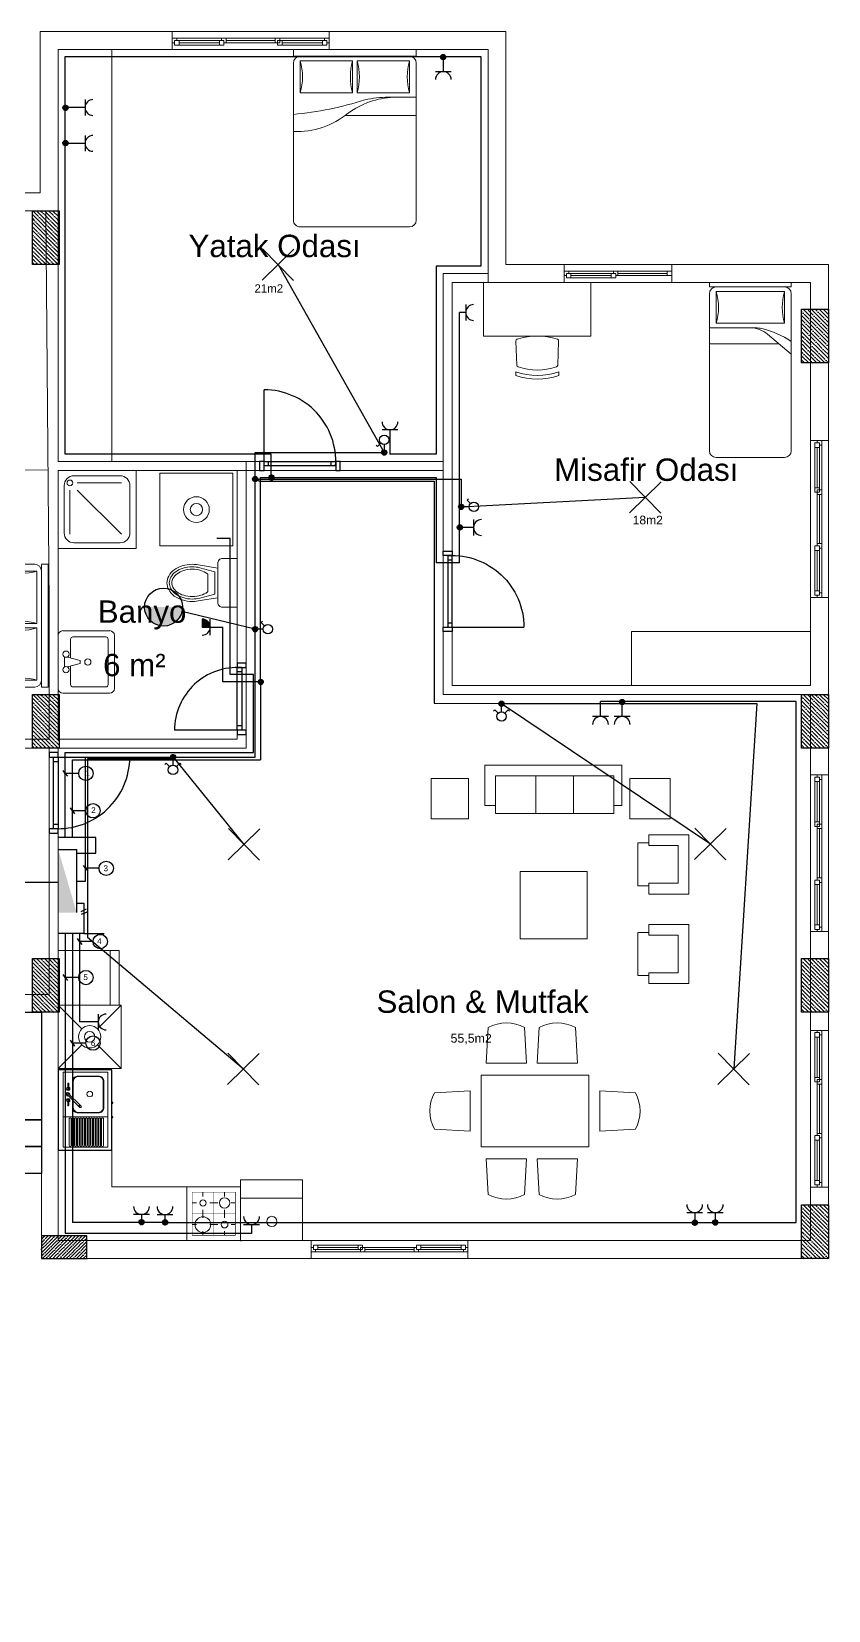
# Model space of a CAD drawing. Header units: millimetres. Extents: x 4244 to 11072, y 2695 to 6443.
# Drawn here: x 5403 to 5848, y 2695 to 3577 of the extents above; entities that cross this region are included whole.
import ezdxf
from ezdxf.enums import TextEntityAlignment as Align

# ---------------------------------------------------------------- set-up
doc = ezdxf.new("R2010")
doc.units = ezdxf.units.MM
doc.linetypes.add('ACAD_ISO03W100', pattern=[30, 12, -18])
for name, color, linetype in [('Anahat', 100, 'Continuous'), ('Aydınlatma', 130, 'Continuous'), ('KULP', 3, 'Continuous'), ('LINYE', 220, 'Continuous'), ('MIMARI', 7, 'Continuous'), ('Priz Hat', 10, 'Continuous'), ('SEMBOL', 7, 'Continuous'), ('TEZGAH', 7, 'Continuous')]:
    doc.layers.add(name, color=color, linetype=linetype)
for name, color, linetype, lineweight in [('duvar', 30, 'Continuous', 20), ('kolon', 50, 'Continuous', 30), ('pencere', 241, 'Continuous', 15), ('TEFRIS', 252, 'Continuous', 15)]:
    doc.layers.add(name, color=color, linetype=linetype, lineweight=lineweight)
doc.styles.add('ATT', font='romans.shx')
doc.styles.get("Standard").update_dxf_attribs({"font": 'arial.ttf'})

# ---------------------------------------------------------------- blocks, each defined once
blk = doc.blocks.new('12PBED03')
at = {"color": 0, "linetype": 'ByBlock'}
for p, q in [((3, 54), (0, 54)), ((0, 0), (0, 54)), ((3, 0), (3, 54)), ((19, 51), (5, 51)), ((5, 51), (5, 28)), ((6, 54), (75, 54)), ((19, 28), (19, 51)), ((21, 41.758136), (21, 54)), ((29, 23), (29, 54)), ((78, 51), (78, 3)), ((5, 28), (19, 28)), ((5, 26), (5, 3)), ((19, 26), (5, 26)), ((19, 3), (19, 26)), ((3, 0), (0, 0)), ((5, 3), (19, 3)), ((75, 0), (6, 0))]:
    blk.add_line(p, q, dxfattribs=at)
for centre, radius, start, end in [((6, 51), 3, 90, 180), ((12, 75), 25, 253.739795, 286.260205), ((75, 51), 3, 0, 90), ((69.004289, 41.742518), 48.004291, 179.981359, 192.466744), ((57.725806, 45.629032), 36.761918, 182.539782, 216.040311), ((12, 4), 25, 73.739795, 106.260205), ((-120.191801, -13.95004), 149.36804, 5.357156, 17.666547), ((12, 50), 25, 253.739795, 286.260205), ((0.75, 1.5), 35.338541, 357.56726, 39.546081), ((6, 3), 3, 180, 270), ((12, -21), 25, 73.739795, 106.260205), ((75, 3), 3, 270, 0)]:
    blk.add_arc(centre, radius, start, end, dxfattribs=at)
at = {"color": 0, "linetype": 'ByBlock', "style": 'ATT'}
for tag, flags, p in [('ITEM', 3, (50, 33)), ('ROOM_NUMBER', 1, (50, 18.5))]:
    blk.add_attdef(tag, text='', height=6, dxfattribs=dict(at, flags=flags)).set_placement(p, align=Align.CENTER)
blk = doc.blocks.new('90kapı')
blk.add_line((243145.1, 70889.4), (243145.1, 70969.4))
for points in [[(243145.1, 70879.4), (243145.1, 70889.4), (243140.1, 70889.4), (243140.1, 70879.4)], [(243225.1, 70879.4), (243230.1, 70879.4), (243230.1, 70889.4), (243225.1, 70889.4)]]:
    blk.add_lwpolyline(points, close=True)
for points in [[(243145.1, 70889.4), (243225.1, 70889.4), (243225.1, 70884.4), (243220.1, 70884.4), (243220.1, 70889.4)], [(243150.1, 70884.4), (243150.1, 70889.4)], [(243220.1, 70884.4), (243145.1, 70884.4)]]:
    blk.add_lwpolyline(points)
blk.add_arc((243145.1, 70889.4), 80, 356.4167, 90)
blk = doc.blocks.new('80kapı')
blk.add_line((243283.4, 70889.4), (243283.4, 70959.4))
for points in [[(243283.4, 70879.4), (243283.4, 70889.4), (243278.4, 70889.4), (243278.4, 70879.4)], [(243353.4, 70879.4), (243358.4, 70879.4), (243358.4, 70889.4), (243353.4, 70889.4)]]:
    blk.add_lwpolyline(points, close=True)
for points in [[(243283.4, 70889.4), (243353.4, 70889.4), (243353.4, 70884.4), (243348.4, 70884.4), (243348.4, 70889.4)], [(243288.4, 70884.4), (243288.4, 70889.4)], [(243348.4, 70884.4), (243283.4, 70884.4)]]:
    blk.add_lwpolyline(points)
blk.add_arc((243283.4, 70889.4), 70, 355.904, 90)
blk = doc.blocks.new('12PBED01')
at = {"color": 0, "linetype": 'ByBlock'}
for p, q in [((0, 0), (0, 36)), ((2, 36), (0, 36)), ((2, 0), (2, 36)), ((5, 36), (74, 36)), ((20, 36), (20, 15.78474)), ((27, 36), (27, 5.5)), ((18, 33), (4, 33)), ((4, 33), (4, 3)), ((18, 3), (18, 33)), ((77, 33), (77, 3)), ((31.609761, 0), (22.821743, 10.433915)), ((2, 0), (0, 0)), ((4, 3), (18, 3)), ((74, 0), (5, 0))]:
    blk.add_line(p, q, dxfattribs=at)
for centre, radius, start, end in [((5, 33), 3, 90, 180), ((74, 33), 3, 0, 90), ((11, 57), 25, 253.739795, 286.260205), ((32, 18.164349), 12, 180, 220.10593), ((32, 15.78474), 12, 180, 193.392796), ((59.913793, 22.431034), 40.69413, 193.392796, 213.450102), ((5, 3), 3, 180, 270), ((11, -21), 25, 73.739795, 106.260205), ((74, 3), 3, 270, 0)]:
    blk.add_arc(centre, radius, start, end, dxfattribs=at)
at = {"color": 0, "linetype": 'ByBlock', "style": 'ATT'}
for tag, flags, p in [('ITEM', 3, (48.5, 22)), ('ROOM_NUMBER', 1, (48.5, 7.5))]:
    blk.add_attdef(tag, text='', height=6, dxfattribs=dict(at, flags=flags)).set_placement(p, align=Align.CENTER)
blk = doc.blocks.new('desk-10')
at = {"color": 0, "linetype": 'ByBlock'}
for p, q in [((0, 0.6), (-1.2, 0.6)), ((-1.2, 0.6), (-1.2, 0)), ((0, 0), (0, 0.6)), ((-1.2, 0), (0, 0)), ((-0.839, -0.055), (-0.828, -0.325)), ((-0.361, -0.055), (-0.372, -0.325)), ((-0.84, -0.398), (-0.84, -0.44)), ((-0.36, -0.44), (-0.36, -0.398))]:
    blk.add_line(p, q, dxfattribs=at)
for centre, radius, start, end in [((-0.6, -0.74), 0.74, 72.2612, 107.7388), ((-0.819, -0.054), 0.02, 107.7388, 182.465), ((-0.381, -0.054), 0.02, 357.535, 72.2612), ((-0.808, -0.324), 0.02, 182.465, 250.4227), ((-0.6, 0.26), 0.64, 250.4227, 289.5773), ((-0.392, -0.324), 0.02, 289.5773, 357.535), ((-0.6, 0.26), 0.7, 249.949, 290.051), ((-0.6, 0.26), 0.74, 251.0754, 288.9246)]:
    blk.add_arc(centre, radius, start, end, dxfattribs=at)
blk = doc.blocks.new('lav')
at = {"layer": 'TEFRIS'}
for p, q in [((2752.7, 4644.6), (2752.7, 4585.2)), ((2810.3, 4649.8), (2758, 4649.8)), ((2766.7, 4619.3), (2766.7, 4640.2)), ((2769.3, 4642.8), (2806, 4642.8)), ((2808.6, 4640.2), (2808.6, 4589.6)), ((2815.6, 4585.2), (2815.6, 4644.6)), ((2759.7, 4609.7), (2759.7, 4620.2)), ((2777.2, 4616.7), (2763.2, 4620.2)), ((2763.2, 4609.7), (2777.2, 4613.2)), ((2766.7, 4589.6), (2766.7, 4610.6)), ((2777.2, 4613.2), (2777.2, 4616.7)), ((2806, 4587), (2769.3, 4587)), ((2758, 4580), (2810.3, 4580))]:
    blk.add_line(p, q, dxfattribs=at)
for centre in [(2761.5, 4623.6), (2761.5, 4606.2), (2785.9, 4614.9)]:
    blk.add_circle(centre, 3.49, dxfattribs=at)
for centre, radius, start, end in [((2758, 4644.6), 5.24, 90, 180), ((2769.3, 4640.2), 2.62, 90, 180), ((2806, 4640.2), 2.62, 0, 90), ((2810.3, 4644.6), 5.24, 0, 90), ((2758, 4585.2), 5.24, 180, 270), ((2769.3, 4589.6), 2.62, 180, 270), ((2806, 4589.6), 2.62, 270, 0), ((2810.3, 4585.2), 5.24, 270, 0)]:
    blk.add_arc(centre, radius, start, end, dxfattribs=at)
blk = doc.blocks.new('klo')
at = {"layer": 'TEFRIS'}
blk.add_line((2781.8, 4733.8), (2781.8, 4758.7), dxfattribs=at)
for points in [[(2785, 4762.8), (2765.6, 4766, 0.058264), (2756.7, 4767, 0.073614), (2745.5, 4765.3, 0.084488), (2736.6, 4760.9, 0.106412), (2730.3, 4753.8, 0.129635), (2728.3, 4746.3, 0.129635), (2730.3, 4738.7, 0.106412), (2736.6, 4731.6, 0.084488), (2745.5, 4727.2, 0.073614), (2756.7, 4725.5, 0.058264), (2765.6, 4726.6), (2785, 4729.8)], [(2781.8, 4758.7), (2765.1, 4763.3, 0.05892), (2756.7, 4764.3, 0.073614), (2746.3, 4762.7, 0.084488), (2738.2, 4758.7, 0.106412), (2732.7, 4752.5, 0.129635), (2731, 4746.3, 0.129635), (2732.7, 4740, 0.106412), (2738.2, 4733.8, 0.084488), (2746.3, 4729.8, 0.073614), (2756.7, 4728.3, 0.05892), (2765.1, 4729.3), (2781.8, 4733.8)]]:
    blk.add_lwpolyline(points, format="xyb", dxfattribs=at)
for points in [[(2756.7, 4731, 0.073614), (2766.3, 4732.4, 0.084488), (2773.5, 4736, 0.011368), (2774.1, 4736.5), (2774.1, 4756, 0.011368), (2773.5, 4756.5, 0.084488), (2766.3, 4760.1, 0.073614), (2756.7, 4761.5, 0.073614), (2747.1, 4760.1, 0.084488), (2739.8, 4756.5, 0.106412), (2735.1, 4751.2, 0.129635), (2733.8, 4746.3, 0.129635), (2735.1, 4741.4, 0.106412), (2739.8, 4736, 0.084488), (2747.1, 4732.4, 0.073614)], [(2790.5, 4773.5), (2806.9, 4773.5), (2806.9, 4719), (2790.5, 4719, -0.414214), (2785, 4724.5), (2785, 4768.1, -0.414214)]]:
    blk.add_lwpolyline(points, format="xyb", close=True, dxfattribs=at)
blk = doc.blocks.new('duşak')
at = {"layer": 'TEFRIS'}
for p, q in [((1279.4, 4784.1), (1328.9, 4784.1)), ((1279.4, 4726.8), (1328.9, 4776.1)), ((1336.8, 4776.1), (1336.8, 4726.8))]:
    blk.add_line(p, q, dxfattribs=at)
blk.add_lwpolyline([(1350, 4798.1), (1350, 4710.8), (1262.7, 4710.8), (1262.7, 4798.1)], close=True, dxfattribs=at)
blk.add_lwpolyline([(1269.9, 4781.1), (1269.9, 4728.1, 0.414214), (1280.8, 4717.2), (1332.3, 4717.2, 0.414214), (1343.2, 4728.1), (1343.2, 4781.1, 0.414214), (1332.3, 4792.1), (1280.8, 4792.1, 0.414214)], format="xyb", close=True, dxfattribs=at)
blk.add_circle((1336.8, 4784.1), 3.19, dxfattribs=at)
blk = doc.blocks.new('table-11')
at = {"color": 0, "linetype": 'ByBlock'}
for p, q in [((-1.122, 0.533), (-1.144, 0.134)), ((-0.716, 0.533), (-0.694, 0.134)), ((-0.554, 0.533), (-0.576, 0.134)), ((-0.148, 0.533), (-0.126, 0.134)), ((0, 0), (-1.2, 0)), ((-1.2, -0.8), (-1.2, 0)), ((-1.144, 0.134), (-0.694, 0.134)), ((-0.576, 0.134), (-0.126, 0.134)), ((0, -0.8), (0, 0)), ((-1.723, -0.197), (-1.324, -0.175)), ((-1.324, -0.625), (-1.324, -0.175)), ((0.523, -0.197), (0.124, -0.175)), ((0.124, -0.625), (0.124, -0.175)), ((-1.723, -0.603), (-1.324, -0.625)), ((0.523, -0.603), (0.124, -0.625)), ((0, -0.8), (-1.2, -0.8)), ((-1.144, -0.934), (-0.694, -0.934)), ((-1.122, -1.333), (-1.144, -0.934)), ((-0.716, -1.333), (-0.694, -0.934)), ((-0.576, -0.934), (-0.126, -0.934)), ((-0.554, -1.333), (-0.576, -0.934)), ((-0.148, -1.333), (-0.126, -0.934))]:
    blk.add_line(p, q, dxfattribs=at)
for centre, start, end in [((-0.919, 0.159), 61.4891, 118.5109), ((-0.351, 0.159), 61.4891, 118.5109), ((-1.349, -0.4), 151.4891, 208.5109), ((0.149, -0.4), 331.4891, 28.5109), ((-0.919, -0.959), 241.4891, 298.5109), ((-0.351, -0.959), 241.4891, 298.5109)]:
    blk.add_arc(centre, 0.425, start, end, dxfattribs=at)
blk = doc.blocks.new('ARF17')
for p, q in [((0.179, 0.541), (0.179, 0.493)), ((0.421, 0.541), (0.421, 0.493)), ((0.059, 0.421), (0.107, 0.421)), ((0.345, 0.421), (0.255, 0.421)), ((0.493, 0.421), (0.541, 0.421)), ((0.059, 0.179), (0.107, 0.179)), ((0.179, 0.255), (0.179, 0.345)), ((0.345, 0.179), (0.255, 0.179)), ((0.421, 0.255), (0.421, 0.345)), ((0.493, 0.179), (0.541, 0.179)), ((0.179, 0.107), (0.179, 0.059)), ((0.421, 0.107), (0.421, 0.059))]:
    blk.add_line(p, q)
blk.add_lwpolyline([(0, 0.6), (0, 0), (0.6, 0), (0.6, 0.6)], close=True)
at = {"const_width": 0.006}
blk.add_lwpolyline([(0.059, 0.541), (0.059, 0.059), (0.541, 0.059), (0.541, 0.541)], close=True, dxfattribs=at)
at = {"const_width": 0.005}
for points in [[(0.3, 0.541), (0.3, 0.059)], [(0.059, 0.3), (0.541, 0.3)]]:
    blk.add_lwpolyline(points, dxfattribs=at)
for centre, radius in [((0.179, 0.421), 0.0879), ((0.421, 0.421), 0.0352), ((0.179, 0.179), 0.0373), ((0.421, 0.179), 0.058)]:
    blk.add_circle(centre, radius)
blk = doc.blocks.new('AR365L')
blk.add_line((0, 0.1), (0.61, 0.1))
blk.add_lwpolyline([(0, 0), (0, 0.68), (0.61, 0.68), (0.61, 0)], close=True)
blk = doc.blocks.new('KLM21SAG')
blk.add_lwpolyline([(0.9, -0.6), (0.9, 0), (0, 0), (0, -0.6)], close=True)
at = {"layer": 'KULP'}
for points in [[(0.365, -0.6), (0.365, -0.61), (0.375, -0.61), (0.375, -0.6)], [(0.525, -0.6), (0.525, -0.61), (0.535, -0.61), (0.535, -0.6)]]:
    blk.add_lwpolyline(points, dxfattribs=at)
at = {"layer": 'TEFRIS'}
blk.add_line((0.373, -0.555), (0.373, -0.055), dxfattribs=at)
blk.add_lwpolyline([(0.033, -0.055), (0.033, -0.555), (0.873, -0.555), (0.873, -0.055)], close=True, dxfattribs=at)
for points in [[(0.053, -0.125), (0.353, -0.125, -1), (0.353, -0.145), (0.053, -0.145, -1), (0.053, -0.125)], [(0.053, -0.155), (0.353, -0.155, -1), (0.353, -0.175), (0.053, -0.175, -1), (0.053, -0.155)], [(0.053, -0.185), (0.353, -0.185, -1), (0.353, -0.205), (0.053, -0.205, -1), (0.053, -0.185)], [(0.053, -0.215), (0.353, -0.215, -1), (0.353, -0.235), (0.053, -0.235, -1), (0.053, -0.215)], [(0.053, -0.245), (0.353, -0.245, -1), (0.353, -0.265), (0.053, -0.265, -1), (0.053, -0.245)], [(0.053, -0.275), (0.353, -0.275, -1), (0.353, -0.295), (0.053, -0.295, -1), (0.053, -0.275)], [(0.053, -0.305), (0.353, -0.305, -1), (0.353, -0.325), (0.053, -0.325, -1), (0.053, -0.305)], [(0.053, -0.335), (0.353, -0.335, -1), (0.353, -0.355), (0.053, -0.355, -1), (0.053, -0.335)], [(0.053, -0.365), (0.353, -0.365, -1), (0.353, -0.385), (0.053, -0.385, -1), (0.053, -0.365)], [(0.053, -0.395), (0.353, -0.395, -1), (0.353, -0.415), (0.053, -0.415, -1), (0.053, -0.395)], [(0.053, -0.425), (0.353, -0.425, -1), (0.353, -0.445), (0.053, -0.445, -1), (0.053, -0.425)], [(0.053, -0.455), (0.353, -0.455, -1), (0.353, -0.475), (0.053, -0.475, -1), (0.053, -0.455)], [(0.053, -0.485), (0.353, -0.485, -1), (0.353, -0.505), (0.053, -0.505, -1), (0.053, -0.485)]]:
    blk.add_lwpolyline(points, format="xyb", dxfattribs=at)
for points in [[(0.417, -0.223), (0.417, -0.45, 0.414214), (0.477, -0.51), (0.769, -0.51, 0.414214), (0.829, -0.45), (0.829, -0.223, 0.414214), (0.769, -0.163), (0.477, -0.163, 0.414214)], [(0.423, -0.223), (0.423, -0.45, 0.414214), (0.477, -0.504), (0.769, -0.504, 0.414214), (0.823, -0.45), (0.823, -0.223, 0.414214), (0.769, -0.169), (0.477, -0.169, 0.414214)], [(0.479, -0.243), (0.63, -0.093, -1), (0.643, -0.106), (0.493, -0.257, -1)], [(0.502, -0.107), (0.57, -0.107, -0.563183), (0.57, -0.119), (0.502, -0.119, -1)], [(0.744, -0.107), (0.675, -0.107, 0.563183), (0.675, -0.119), (0.744, -0.119, 1)]]:
    blk.add_lwpolyline(points, format="xyb", close=True, dxfattribs=at)
for centre, radius in [((0.496, -0.24), 0.00635), ((0.628, -0.353), 0.0317)]:
    blk.add_circle(centre, radius, dxfattribs=at)
for centre, start, end in [((0.559, -0.113), 199.4712, 160.5288), ((0.623, -0.113), 75, 195), ((0.623, -0.113), 255, 15), ((0.687, -0.113), 19.4712, 340.5288)]:
    blk.add_arc(centre, 0.0191, start, end, dxfattribs=at)
at = {"layer": 'TEZGAH'}
blk.add_lwpolyline([(0, 0), (0, -0.6), (0.9, -0.6), (0.9, 0)], close=True, dxfattribs=at)
blk = doc.blocks.new('ARM')
at = {"layer": 'SEMBOL', "color": 2}
for p, q in [((0, 17.5), (0, -17.5)), ((17.5, 0), (-17.5, 0))]:
    blk.add_line(p, q, dxfattribs=at)
blk = doc.blocks.new('Priz Toprakli')
at = {"layer": 'SEMBOL', "linetype": 'ByBlock'}
blk.add_line((17.7, 0), (-17.7, 0), dxfattribs=at)
at = {"layer": 'SEMBOL', "color": 1, "ltscale": 10}
blk.add_line((0, 0), (0, 12.6), dxfattribs=at)
at = {"layer": 'SEMBOL', "linetype": 'ByBlock'}
blk.add_arc((0, -17.6), 17.7, 0, 180, dxfattribs=at)
blk = doc.blocks.new('Adi Anahtar')
at = {"layer": 'MIMARI', "linetype": 'ACAD_ISO03W100', "ltscale": 10}
blk.add_line((0, 10.6), (0, 28.4), dxfattribs=at)
at = {"layer": 'SEMBOL'}
for p, q in [((7.5, 7.5), (15, 15)), ((15, 15), (18, 12))]:
    blk.add_line(p, q, dxfattribs=at)
blk.add_circle((0, 0), 10.6, dxfattribs=at)
blk = doc.blocks.new('Komitator')
at = {"layer": 'MIMARI', "linetype": 'ACAD_ISO03W100', "ltscale": 10}
blk.add_line((0, 10.6), (0, 28.4), dxfattribs=at)
at = {"layer": 'SEMBOL'}
for p, q in [((-15, 15), (-18, 12)), ((-7.5, 7.5), (-15, 15)), ((7.5, 7.5), (15, 15)), ((15, 15), (18, 12))]:
    blk.add_line(p, q, dxfattribs=at)
blk.add_circle((0, 0), 10.6, dxfattribs=at)
blk = doc.blocks.new('Buat')
at = {"layer": 'SEMBOL'}
for p, q in [((5465.82, 3079.37), (5468.65, 3079.37)), ((5465.82, 3079.28), (5468.65, 3079.28)), ((5465.83, 3079.45), (5468.64, 3079.45)), ((5465.83, 3079.19), (5468.64, 3079.19)), ((5465.84, 3079.54), (5468.63, 3079.54)), ((5465.84, 3079.1), (5468.63, 3079.1)), ((5465.85, 3079.63), (5468.62, 3079.63)), ((5465.86, 3079.01), (5468.61, 3079.01)), ((5465.87, 3079.72), (5468.6, 3079.72)), ((5465.89, 3078.92), (5468.58, 3078.92)), ((5465.9, 3079.81), (5468.57, 3079.81)), ((5465.92, 3078.84), (5468.55, 3078.84)), ((5465.93, 3079.9), (5468.54, 3079.9)), ((5465.96, 3078.75), (5468.52, 3078.75)), ((5465.97, 3079.98), (5468.5, 3079.98)), ((5466, 3078.66), (5468.47, 3078.66)), ((5466.02, 3080.07), (5468.45, 3080.07)), ((5466.05, 3078.57), (5468.42, 3078.57)), ((5466.08, 3080.16), (5468.39, 3080.16)), ((5466.12, 3078.48), (5468.35, 3078.48)), ((5466.15, 3080.25), (5468.32, 3080.25)), ((5466.19, 3078.39), (5468.28, 3078.39)), ((5466.23, 3080.34), (5468.24, 3080.34)), ((5466.28, 3078.31), (5468.19, 3078.31)), ((5466.32, 3080.43), (5468.15, 3080.43)), ((5466.39, 3078.22), (5468.09, 3078.22)), ((5466.44, 3080.51), (5468.03, 3080.51)), ((5466.52, 3078.13), (5467.95, 3078.13)), ((5466.59, 3080.6), (5467.88, 3080.6)), ((5466.69, 3078.04), (5467.78, 3078.04)), ((5466.8, 3080.69), (5467.67, 3080.69)), ((5467, 3077.95), (5467.47, 3077.95))]:
    blk.add_line(p, q, dxfattribs=at)
blk.add_circle((5467.24, 3079.35), 1.41, dxfattribs=at)
blk = doc.blocks.new('etanş')
at = {"layer": 'MIMARI', "linetype": 'ACAD_ISO03W100', "ltscale": 10}
blk.add_hatch(color=256, dxfattribs=at).paths.add_polyline_path([(5406.7, 5512.8), (5406, 5512.8, 0.402331), (5389, 5495.1), (5406.7, 5495.1)])
for p, q in [((5406.7, 5495.1), (5406.7, 5512.7)), ((5389, 5495.1), (5406.7, 5495.1))]:
    blk.add_line(p, q, dxfattribs=at)
at = {"layer": 'SEMBOL', "linetype": 'ByBlock'}
blk.add_line((5424.4, 5512.8), (5389, 5512.8), dxfattribs=at)
at = {"layer": 'SEMBOL', "color": 1, "ltscale": 10}
blk.add_line((5406.7, 5512.8), (5406.7, 5525.3), dxfattribs=at)
at = {"layer": 'SEMBOL', "linetype": 'ByBlock'}
blk.add_arc((5406.7, 5495.1), 17.7, 0, 180, dxfattribs=at)
blk = doc.blocks.new('boatt')
at = {"layer": 'SEMBOL'}
for p, q in [((-1.41, 0.18), (1.41, 0.18)), ((-1.41, 0.09), (1.41, 0.09)), ((-1.41, 0), (1.41, 0)), ((-1.4, 0.26), (1.4, 0.26)), ((-1.38, 0.35), (1.38, 0.35)), ((-1.36, 0.44), (1.36, 0.44)), ((-1.34, 0.53), (1.34, 0.53)), ((-1.3, 0.62), (1.3, 0.62)), ((-1.26, 0.71), (1.26, 0.71)), ((-1.21, 0.79), (1.21, 0.79)), ((-1.15, 0.88), (1.15, 0.88)), ((-1.09, 0.97), (1.09, 0.97)), ((-1.01, 1.06), (1.01, 1.06)), ((-0.91, 1.15), (0.91, 1.15)), ((-0.8, 1.24), (0.8, 1.24)), ((-0.65, 1.32), (0.65, 1.32)), ((-0.43, 1.41), (0.43, 1.41)), ((-1.4, -0.09), (1.4, -0.09)), ((-1.39, -0.18), (1.39, -0.18)), ((-1.37, -0.26), (1.37, -0.26)), ((-1.35, -0.35), (1.35, -0.35)), ((-1.32, -0.44), (1.32, -0.44)), ((-1.28, -0.53), (1.28, -0.53)), ((-1.23, -0.62), (1.23, -0.62)), ((-1.18, -0.71), (1.18, -0.71)), ((-1.12, -0.79), (1.12, -0.79)), ((-1.04, -0.88), (1.04, -0.88)), ((-0.96, -0.97), (0.96, -0.97)), ((-0.85, -1.06), (0.85, -1.06)), ((-0.72, -1.15), (0.72, -1.15)), ((-0.54, -1.24), (0.54, -1.24)), ((-0.24, -1.32), (0.24, -1.32))]:
    blk.add_line(p, q, dxfattribs=at)
blk.add_circle((0, 0.07), 1.41, dxfattribs=at)
blk = doc.blocks.new('Linye')
at = {"layer": 'LINYE'}
for p, q in [((0, 0), (-2.3, 3.3)), ((15, 0), (0, 0)), ((0, 0), (2.3, -3.3))]:
    blk.add_line(p, q, dxfattribs=at)
blk.add_circle((23, 0), 8, dxfattribs=at)

msp = doc.modelspace()

# ---------------------------------------------------------------- hatches: boundary and pattern name
at = {"lineweight": -3}
h = msp.add_hatch(dxfattribs=at)
h.set_pattern_fill('ANSI35', color=0, scale=0.5, angle=-90)
h.set_pattern_definition([(315, (-7647.3617, 76500.388), (2.24506403, 2.24506403), []), (315, (-7647.3617, 76498.143), (2.24506403, 2.24506403), [3.96875, -0.79375, 0, -0.79375])])
h.paths.add_polyline_path([(5418.723, 3476.83), (5418.723, 3446.83), (5403.723, 3446.83), (5403.723, 3476.83)])
h = msp.add_hatch(dxfattribs=at)
h.set_pattern_fill('ANSI35', color=0, scale=0.5, angle=-90)
h.set_pattern_definition([(315, (-8252.1345, 76445.388), (2.24506403, 2.24506403), []), (315, (-8252.1345, 76443.143), (2.24506403, 2.24506403), [3.96875, -0.79375, 0, -0.79375])])
h.paths.add_polyline_path([(5848.087, 3421.83), (5848.087, 3391.83), (5833.087, 3391.83), (5833.087, 3421.83)])
h = msp.add_hatch(dxfattribs=at)
h.set_pattern_fill('ANSI35', color=0, scale=0.5, angle=-90)
h.set_pattern_definition([(315, (-7647.3617, 76230.388), (2.24506403, 2.24506403), []), (315, (-7647.3617, 76228.143), (2.24506403, 2.24506403), [3.96875, -0.79375, 0, -0.79375])])
h.paths.add_polyline_path([(5418.723, 3206.83), (5418.723, 3176.83), (5403.723, 3176.83), (5403.723, 3206.83)])
h = msp.add_hatch(dxfattribs=at)
h.set_pattern_fill('ANSI35', color=0, scale=0.5, angle=-90)
h.set_pattern_definition([(315, (-8252.1345, 76230.388), (2.24506403, 2.24506403), []), (315, (-8252.1345, 76228.143), (2.24506403, 2.24506403), [3.96875, -0.79375, 0, -0.79375])])
h.paths.add_polyline_path([(5848.087, 3206.83), (5848.087, 3176.83), (5833.087, 3176.83), (5833.087, 3206.83)])
h = msp.add_hatch(dxfattribs=at)
h.set_pattern_fill('ANSI35', color=0, scale=0.5, angle=-90)
h.set_pattern_definition([(315, (-7647.3617, 76082.888), (2.24506403, 2.24506403), []), (315, (-7647.3617, 76080.643), (2.24506403, 2.24506403), [3.96875, -0.79375, 0, -0.79375])])
h.paths.add_polyline_path([(5418.723, 3059.33), (5418.723, 3029.33), (5403.723, 3029.33), (5403.723, 3059.33)])
h = msp.add_hatch(dxfattribs=at)
h.set_pattern_fill('ANSI35', color=0, scale=0.5, angle=-90)
h.set_pattern_definition([(315, (-8252.1345, 76082.888), (2.24506403, 2.24506403), []), (315, (-8252.1345, 76080.643), (2.24506403, 2.24506403), [3.96875, -0.79375, 0, -0.79375])])
h.paths.add_polyline_path([(5848.087, 3059.33), (5848.087, 3029.33), (5833.087, 3029.33), (5833.087, 3059.33)])
h = msp.add_hatch(dxfattribs=at)
h.set_pattern_fill('ANSI35', color=0, scale=0.5, angle=-90)
h.set_pattern_definition([(315, (-8252.1345, 75945.388), (2.24506403, 2.24506403), []), (315, (-8252.1345, 75943.143), (2.24506403, 2.24506403), [3.96875, -0.79375, 0, -0.79375])])
h.paths.add_polyline_path([(5848.087, 2921.83), (5848.087, 2891.83), (5833.087, 2891.83), (5833.087, 2921.83)])
h = msp.add_hatch(dxfattribs=at)
h.set_pattern_fill('ANSI35', color=0, scale=0.422356)
h.set_pattern_definition([(45, (-56249.7508, -8132.5667), (-1.89643068, 1.89643068), []), (45, (-56247.8544, -8132.5667), (-1.89643068, 1.89643068), [3.35244748, -0.6704895, 0, -0.6704895])])
h.paths.add_polyline_path([(5434.064, 2904.501), (5408.723, 2904.501), (5408.723, 2891.83), (5434.064, 2891.83)])
at = {"layer": 'Aydınlatma', "linetype": 'ACAD_ISO03W100', "ltscale": 10}
msp.add_hatch(color=2, dxfattribs=at).paths.add_polyline_path([(5466.33, 3255.526, 1), (5487.524, 3255.526)])
at = {"layer": 'SEMBOL', "ltscale": 10}
msp.add_hatch(color=256, dxfattribs=at).paths.add_polyline_path([(5418.135, 3120.268), (5418.135, 3084.944), (5428.442, 3084.944)])

# ---------------------------------------------------------------- linework, layer by layer
at = {"color": 0}
for points in [[(5308.723, 3029.33), (5408.723, 3029.33), (5408.723, 2969.33), (5308.723, 2969.33)], [(5308.723, 2969.33), (5408.723, 2969.33), (5408.723, 2954.33), (5308.723, 2954.33)], [(5308.723, 2954.33), (5408.723, 2954.33), (5408.723, 2939.33), (5308.723, 2939.33)]]:
    msp.add_lwpolyline(points, close=True, dxfattribs=at)
at = {"layer": 'Anahat'}
msp.add_line((5418.087, 3101.83), (5309.517, 3101.83), dxfattribs=at)
at = {"layer": 'Aydınlatma'}
for p, q in [((5540.889, 3446.743), (5600.159, 3341.83)), ((5528.087, 3171.83), (5528.087, 3341.83)), ((5528.087, 3341.83), (5600.398, 3341.83)), ((5528.087, 3326.924), (5530.431, 3325.918)), ((5528.087, 3326.918), (5643.087, 3326.918)), ((5530.431, 3325.918), (5628.087, 3325.918)), ((5628.087, 3325.918), (5628.087, 3201.89)), ((5643.087, 3326.918), (5643.087, 3311.501)), ((5643.087, 3311.57), (5745.876, 3316.867)), ((5528.087, 3243.12), (5487.226, 3253.029)), ((5628.087, 3201.89), (5666.027, 3201.692)), ((5665.636, 3201.638), (5808.185, 3201.638)), ((5665.636, 3201.638), (5782.23, 3123.341)), ((5808.185, 3201.638), (5795.228, 2997.684)), ((5433.442, 3102.606), (5433.442, 3171.83)), ((5433.442, 3171.83), (5528.087, 3171.83)), ((5458.714, 3170.882), (5434.442, 3170.882)), ((5434.442, 3170.882), (5434.442, 3071.303)), ((5480.988, 3170.882), (5458.714, 3170.882)), ((5482.219, 3171.854), (5480.988, 3170.882)), ((5482.219, 3171.834), (5521.831, 3123.069)), ((5428.442, 3102.606), (5428.442, 3102.606)), ((5428.442, 3102.606), (5433.442, 3102.606)), ((5434.442, 3071.303), (5521.517, 2997.684))]:
    msp.add_line(p, q, dxfattribs=at)
at = {"layer": 'Aydınlatma', "color": 1}
msp.add_circle((5476.927, 3255.526), 10.597, dxfattribs=at)
at = {"layer": 'duvar'}
for p, q in [((5633.087, 3206.83), (5633.087, 3441.83)), ((5633.087, 3441.83), (5658.087, 3441.83)), ((5475.587, 3336.83), (5515.587, 3336.83)), ((5575.587, 3331.83), (5530.587, 3331.83)), ((5523.087, 3224.33), (5523.087, 3184.33)), ((5838.087, 3176.83), (5838.087, 3206.83)), ((5418.087, 3176.83), (5418.087, 3101.83)), ((5413.087, 3039.33), (5413.087, 3059.33)), ((4961.223, 3039.33), (5413.087, 3039.33)), ((4961.223, 3029.33), (5408.723, 3029.33)), ((5418.087, 2891.83), (5413.087, 2891.83))]:
    msp.add_line(p, q, dxfattribs=at)
for points in [[(5408.087, 3486.83), (5293.723, 3486.83), (5293.723, 3526.83), (5113.723, 3526.83), (5113.723, 3576.83), (4943.723, 3576.83), (4943.723, 3576.83), (4703.723, 3576.83), (4703.723, 3576.83), (4443.723, 3576.83), (4443.723, 3446.83), (4313.723, 3446.83)], [(5408.087, 3486.83), (5408.087, 3576.83), (5408.087, 3576.83), (5408.087, 3576.83), (5408.087, 3576.83), (5408.087, 3576.83), (5668.087, 3576.83), (5668.087, 3446.83), (5798.087, 3446.83)], [(5633.087, 3336.83), (5418.087, 3336.83), (5418.087, 3566.83), (5658.087, 3566.83), (5658.087, 3436.83)], [(5311.223, 3476.83), (5411.223, 3476.83), (5413.087, 3256.83)], [(5678.087, 3446.83), (5848.087, 3446.83), (5848.087, 3206.83), (5633.087, 3206.83)], [(5418.723, 3176.83), (5418.723, 3176.83), (5213.723, 3176.83), (5213.723, 3336.83)], [(5413.087, 3181.83), (5218.723, 3181.83), (5218.723, 3336.83)], [(5418.087, 3336.83), (5523.087, 3336.83), (5523.087, 3176.83), (5413.087, 3176.83)], [(5633.087, 3331.83), (5418.087, 3331.83)], [(5413.087, 3181.83), (5413.087, 3256.83)], [(5848.087, 3206.83), (5848.087, 2891.83), (5833.087, 2891.83)], [(5413.087, 3059.33), (5413.087, 3176.83)], [(5838.087, 3176.83), (5838.087, 2901.83), (5418.087, 2901.83), (5418.087, 3101.83)], [(5408.723, 3029.33), (5408.723, 2891.83), (5438.723, 2891.83)], [(5833.087, 2891.83), (5418.087, 2891.83)]]:
    msp.add_lwpolyline(points, dxfattribs=at)
for points in [[(5838.087, 3211.83), (5638.087, 3211.83), (5638.087, 3436.83), (5838.087, 3436.83)], [(5418.087, 3331.83), (5518.087, 3331.83), (5518.087, 3181.83), (5418.087, 3181.83)]]:
    msp.add_lwpolyline(points, close=True, dxfattribs=at)
at = {"layer": 'kolon', "color": 0}
for points in [[(5418.723, 3476.83), (5418.723, 3446.83), (5403.723, 3446.83), (5403.723, 3476.83)], [(5848.087, 3421.83), (5848.087, 3391.83), (5833.087, 3391.83), (5833.087, 3421.83)], [(5418.723, 3206.83), (5418.723, 3176.83), (5403.723, 3176.83), (5403.723, 3206.83)], [(5848.087, 3206.83), (5848.087, 3176.83), (5833.087, 3176.83), (5833.087, 3206.83)], [(5418.723, 3059.33), (5418.723, 3029.33), (5403.723, 3029.33), (5403.723, 3059.33)], [(5848.087, 3059.33), (5848.087, 3029.33), (5833.087, 3029.33), (5833.087, 3059.33)], [(5848.087, 2921.83), (5848.087, 2891.83), (5833.087, 2891.83), (5833.087, 2921.83)], [(5434.064, 2904.501), (5408.723, 2904.501), (5408.723, 2891.83), (5434.064, 2891.83)]]:
    msp.add_lwpolyline(points, close=True, dxfattribs=at)
at = {"layer": 'pencere'}
for p, q in [((5481.837, 3576.83), (5569.337, 3576.83)), ((5481.837, 3566.83), (5481.837, 3576.83)), ((5484.337, 3573.08), (5509.337, 3573.08)), ((5485.587, 3571.83), (5508.087, 3571.83)), ((5485.587, 3570.58), (5508.087, 3570.58)), ((5511.837, 3573.08), (5539.337, 3573.08)), ((5511.837, 3571.83), (5539.337, 3571.83)), ((5539.337, 3570.58), (5511.837, 3570.58)), ((5566.837, 3573.08), (5541.837, 3573.08)), ((5565.587, 3571.83), (5543.087, 3571.83)), ((5565.587, 3570.58), (5543.087, 3570.58)), ((5569.337, 3566.83), (5569.337, 3576.83)), ((5481.837, 3566.83), (5569.337, 3566.83)), ((5485.587, 3569.33), (5508.087, 3569.33)), ((5565.587, 3569.33), (5543.087, 3569.33)), ((5700.587, 3446.83), (5760.587, 3446.83)), ((5700.587, 3436.83), (5700.587, 3446.83)), ((5760.587, 3436.83), (5760.587, 3446.83)), ((5703.087, 3443.08), (5728.087, 3443.08)), ((5704.337, 3441.83), (5726.837, 3441.83)), ((5704.337, 3440.58), (5726.837, 3440.58)), ((5704.337, 3439.33), (5726.837, 3439.33)), ((5730.587, 3443.08), (5758.087, 3443.08)), ((5730.587, 3441.83), (5758.087, 3441.83)), ((5758.087, 3440.58), (5730.587, 3440.58)), ((5700.587, 3436.83), (5760.587, 3436.83)), ((5838.087, 3348.453), (5848.087, 3348.453)), ((5838.087, 3260.953), (5838.087, 3348.453)), ((5840.587, 3344.703), (5840.587, 3322.203)), ((5841.837, 3344.703), (5841.837, 3322.203)), ((5843.087, 3344.703), (5843.087, 3322.203)), ((5844.337, 3345.953), (5844.337, 3320.953)), ((5848.087, 3260.953), (5848.087, 3348.453)), ((5841.837, 3318.453), (5841.837, 3290.953)), ((5843.087, 3290.953), (5843.087, 3318.453)), ((5844.337, 3290.953), (5844.337, 3318.453)), ((5844.337, 3263.453), (5844.337, 3288.453)), ((5840.587, 3264.703), (5840.587, 3287.203)), ((5841.837, 3264.703), (5841.837, 3287.203)), ((5843.087, 3264.703), (5843.087, 3287.203)), ((5838.087, 3260.953), (5848.087, 3260.953)), ((5838.087, 3161.856), (5848.087, 3161.856)), ((5838.087, 3074.356), (5838.087, 3161.856)), ((5840.587, 3158.106), (5840.587, 3135.606)), ((5841.837, 3158.106), (5841.837, 3135.606)), ((5843.087, 3158.106), (5843.087, 3135.606)), ((5844.337, 3159.356), (5844.337, 3134.356)), ((5848.087, 3074.356), (5848.087, 3161.856)), ((5841.837, 3131.856), (5841.837, 3104.356)), ((5843.087, 3104.356), (5843.087, 3131.856)), ((5844.337, 3104.356), (5844.337, 3131.856)), ((5840.587, 3078.106), (5840.587, 3100.606)), ((5841.837, 3078.106), (5841.837, 3100.606)), ((5843.087, 3078.106), (5843.087, 3100.606)), ((5844.337, 3076.856), (5844.337, 3101.856)), ((5838.087, 3074.356), (5848.087, 3074.356)), ((5838.087, 3019.226), (5848.087, 3019.226)), ((5838.087, 2931.726), (5838.087, 3019.226)), ((5840.587, 3015.476), (5840.587, 2992.976)), ((5841.837, 3015.476), (5841.837, 2992.976)), ((5843.087, 3015.476), (5843.087, 2992.976)), ((5844.337, 3016.726), (5844.337, 2991.726)), ((5848.087, 2931.726), (5848.087, 3019.226)), ((5841.837, 2989.226), (5841.837, 2961.726)), ((5843.087, 2961.726), (5843.087, 2989.226)), ((5844.337, 2961.726), (5844.337, 2989.226)), ((5840.587, 2935.476), (5840.587, 2957.976)), ((5841.837, 2935.476), (5841.837, 2957.976)), ((5843.087, 2935.476), (5843.087, 2957.976)), ((5844.337, 2934.226), (5844.337, 2959.226)), ((5838.087, 2931.726), (5848.087, 2931.726)), ((5559.337, 2901.83), (5559.337, 2891.83)), ((5646.837, 2901.83), (5559.337, 2901.83)), ((5646.837, 2901.83), (5646.837, 2891.83)), ((5646.837, 2891.83), (5559.337, 2891.83)), ((5561.837, 2895.58), (5586.837, 2895.58)), ((5563.087, 2899.33), (5585.587, 2899.33)), ((5563.087, 2898.08), (5585.587, 2898.08)), ((5563.087, 2896.83), (5585.587, 2896.83)), ((5589.337, 2898.08), (5616.837, 2898.08)), ((5616.837, 2896.83), (5589.337, 2896.83)), ((5616.837, 2895.58), (5589.337, 2895.58)), ((5644.337, 2895.58), (5619.337, 2895.58)), ((5643.087, 2899.33), (5620.587, 2899.33)), ((5643.087, 2898.08), (5620.587, 2898.08)), ((5643.087, 2896.83), (5620.587, 2896.83))]:
    msp.add_line(p, q, dxfattribs=at)
for points in [[(5483.087, 3570.58), (5481.837, 3570.58), (5481.837, 3573.08), (5484.337, 3573.08), (5484.337, 3571.83)], [(5509.337, 3571.83), (5509.337, 3573.08), (5511.837, 3573.08), (5511.837, 3570.58), (5510.587, 3570.58)], [(5541.837, 3571.83), (5541.837, 3573.08), (5539.337, 3573.08), (5539.337, 3570.58), (5540.587, 3570.58)], [(5568.087, 3570.58), (5569.337, 3570.58), (5569.337, 3573.08), (5566.837, 3573.08), (5566.837, 3571.83)], [(5701.837, 3440.58), (5700.587, 3440.58), (5700.587, 3443.08), (5703.087, 3443.08), (5703.087, 3441.83)], [(5728.087, 3441.83), (5728.087, 3443.08), (5730.587, 3443.08), (5730.587, 3440.58), (5729.337, 3440.58)], [(5841.837, 3347.203), (5841.837, 3348.453), (5844.337, 3348.453), (5844.337, 3345.953), (5843.087, 3345.953)], [(5843.087, 3320.953), (5844.337, 3320.953), (5844.337, 3318.453), (5841.837, 3318.453), (5841.837, 3319.703)], [(5843.087, 3288.453), (5844.337, 3288.453), (5844.337, 3290.953), (5841.837, 3290.953), (5841.837, 3289.703)], [(5841.837, 3262.203), (5841.837, 3260.953), (5844.337, 3260.953), (5844.337, 3263.453), (5843.087, 3263.453)], [(5841.837, 3160.606), (5841.837, 3161.856), (5844.337, 3161.856), (5844.337, 3159.356), (5843.087, 3159.356)], [(5843.087, 3134.356), (5844.337, 3134.356), (5844.337, 3131.856), (5841.837, 3131.856), (5841.837, 3133.106)], [(5843.087, 3101.856), (5844.337, 3101.856), (5844.337, 3104.356), (5841.837, 3104.356), (5841.837, 3103.106)], [(5841.837, 3075.606), (5841.837, 3074.356), (5844.337, 3074.356), (5844.337, 3076.856), (5843.087, 3076.856)], [(5841.837, 3017.976), (5841.837, 3019.226), (5844.337, 3019.226), (5844.337, 3016.726), (5843.087, 3016.726)], [(5843.087, 2991.726), (5844.337, 2991.726), (5844.337, 2989.226), (5841.837, 2989.226), (5841.837, 2990.476)], [(5843.087, 2959.226), (5844.337, 2959.226), (5844.337, 2961.726), (5841.837, 2961.726), (5841.837, 2960.476)], [(5841.837, 2932.976), (5841.837, 2931.726), (5844.337, 2931.726), (5844.337, 2934.226), (5843.087, 2934.226)], [(5560.587, 2898.08), (5559.337, 2898.08), (5559.337, 2895.58), (5561.837, 2895.58), (5561.837, 2896.83)], [(5586.837, 2896.83), (5586.837, 2895.58), (5589.337, 2895.58), (5589.337, 2898.08), (5588.087, 2898.08)], [(5619.337, 2896.83), (5619.337, 2895.58), (5616.837, 2895.58), (5616.837, 2898.08), (5618.087, 2898.08)], [(5645.587, 2898.08), (5646.837, 2898.08), (5646.837, 2895.58), (5644.337, 2895.58), (5644.337, 2896.83)]]:
    msp.add_lwpolyline(points, dxfattribs=at)
for points in [[(5483.087, 3571.83), (5485.587, 3571.83), (5485.587, 3569.33), (5483.087, 3569.33)], [(5508.087, 3571.83), (5510.587, 3571.83), (5510.587, 3569.33), (5508.087, 3569.33)], [(5539.337, 3573.08), (5541.837, 3573.08), (5541.837, 3570.58), (5539.337, 3570.58)], [(5543.087, 3571.83), (5540.587, 3571.83), (5540.587, 3569.33), (5543.087, 3569.33)], [(5568.087, 3571.83), (5565.587, 3571.83), (5565.587, 3569.33), (5568.087, 3569.33)], [(5701.837, 3441.83), (5704.337, 3441.83), (5704.337, 3439.33), (5701.837, 3439.33)], [(5726.837, 3441.83), (5729.337, 3441.83), (5729.337, 3439.33), (5726.837, 3439.33)], [(5758.087, 3443.08), (5760.587, 3443.08), (5760.587, 3440.58), (5758.087, 3440.58)], [(5843.087, 3347.203), (5843.087, 3344.703), (5840.587, 3344.703), (5840.587, 3347.203)], [(5843.087, 3322.203), (5843.087, 3319.703), (5840.587, 3319.703), (5840.587, 3322.203)], [(5844.337, 3318.453), (5844.337, 3320.953), (5841.837, 3320.953), (5841.837, 3318.453)], [(5843.087, 3287.203), (5843.087, 3289.703), (5840.587, 3289.703), (5840.587, 3287.203)], [(5843.087, 3262.203), (5843.087, 3264.703), (5840.587, 3264.703), (5840.587, 3262.203)], [(5843.087, 3160.606), (5843.087, 3158.106), (5840.587, 3158.106), (5840.587, 3160.606)], [(5843.087, 3135.606), (5843.087, 3133.106), (5840.587, 3133.106), (5840.587, 3135.606)], [(5844.337, 3131.856), (5844.337, 3134.356), (5841.837, 3134.356), (5841.837, 3131.856)], [(5843.087, 3100.606), (5843.087, 3103.106), (5840.587, 3103.106), (5840.587, 3100.606)], [(5843.087, 3075.606), (5843.087, 3078.106), (5840.587, 3078.106), (5840.587, 3075.606)], [(5843.087, 3017.976), (5843.087, 3015.476), (5840.587, 3015.476), (5840.587, 3017.976)], [(5843.087, 2992.976), (5843.087, 2990.476), (5840.587, 2990.476), (5840.587, 2992.976)], [(5844.337, 2989.226), (5844.337, 2991.726), (5841.837, 2991.726), (5841.837, 2989.226)], [(5843.087, 2957.976), (5843.087, 2960.476), (5840.587, 2960.476), (5840.587, 2957.976)], [(5843.087, 2932.976), (5843.087, 2935.476), (5840.587, 2935.476), (5840.587, 2932.976)], [(5560.587, 2896.83), (5563.087, 2896.83), (5563.087, 2899.33), (5560.587, 2899.33)], [(5585.587, 2896.83), (5588.087, 2896.83), (5588.087, 2899.33), (5585.587, 2899.33)], [(5589.337, 2895.58), (5586.837, 2895.58), (5586.837, 2898.08), (5589.337, 2898.08)], [(5620.587, 2896.83), (5618.087, 2896.83), (5618.087, 2899.33), (5620.587, 2899.33)], [(5645.587, 2896.83), (5643.087, 2896.83), (5643.087, 2899.33), (5645.587, 2899.33)]]:
    msp.add_lwpolyline(points, close=True, dxfattribs=at)
at = {"layer": 'Priz Hat'}
for p, q in [((5422.087, 3340.83), (5422.087, 3562.83)), ((5422.087, 3562.83), (5654.087, 3562.83)), ((5633.136, 3557.552), (5633.136, 3562.83)), ((5654.087, 3562.83), (5654.087, 3445.83)), ((5430, 3534.415), (5422.087, 3534.415)), ((5430, 3514.415), (5422.087, 3514.415)), ((5629.087, 3445.83), (5629.087, 3340.83)), ((5642.087, 3280.252), (5642.087, 3420)), ((5642.499, 3420), (5642.087, 3420)), ((5642.499, 3420), (5642.499, 3420)), ((5603.32, 3351.456), (5603.32, 3340.83)), ((5537.087, 3340.83), (5422.087, 3340.83)), ((5537.087, 3327.83), (5537.087, 3340.83)), ((5629.087, 3340.83), (5603.32, 3340.83)), ((5531.113, 3213.764), (5531.113, 3327.83)), ((5531.113, 3327.83), (5629.087, 3327.83)), ((5629.087, 3327.83), (5629.087, 3280.252)), ((5646.911, 3300), (5642.087, 3300)), ((5506.671, 3294.064), (5514.087, 3294.064)), ((5514.087, 3217.83), (5514.087, 3294.064)), ((5642.087, 3280.252), (5629.087, 3280.252)), ((5506.1, 3244.367), (5510.087, 3244.367)), ((5510.087, 3213.83), (5510.087, 3244.367)), ((5527.087, 3217.83), (5514.087, 3217.83)), ((5527.087, 3174.33), (5527.087, 3217.83)), ((5514.031, 3213.83), (5510.087, 3213.83)), ((5531.087, 3213.83), (5514.031, 3213.83)), ((5531.087, 3213.83), (5531.087, 3170.33)), ((5830.087, 3202.83), (5720.865, 3202.83)), ((5720.865, 3197.516), (5720.865, 3202.83)), ((5732.96, 3197.555), (5732.96, 3202.83)), ((5740.587, 3206.83), (5740.587, 3206.83)), ((5830.087, 2911.948), (5830.087, 3202.83)), ((5422.087, 3174.33), (5527.087, 3174.33)), ((5422.087, 3126.921), (5422.087, 3174.33)), ((5426.087, 3126.921), (5426.087, 3170.33)), ((5426.087, 3170.33), (5531.087, 3170.33)), ((5439.196, 3126.921), (5418.087, 3126.921)), ((5439.196, 3118.229), (5439.196, 3126.921)), ((5428.442, 3118.229), (5439.196, 3118.229)), ((5428.442, 3090.19), (5432.442, 3090.19)), ((5430.884, 3085.625), (5433.988, 3087.003)), ((5431.143, 3084.074), (5434.332, 3085.452)), ((5432.442, 3090.19), (5432.442, 3073.283)), ((5432.442, 3073.283), (5418.087, 3073.283)), ((5422.087, 3073.283), (5422.087, 2905.804)), ((5426.087, 3073.283), (5426.087, 2912.047)), ((5430.087, 3073.283), (5430.087, 3023.905)), ((5432.442, 3073.283), (5443.836, 3073.283)), ((5437.37, 3023.905), (5430.087, 3023.905)), ((5464.653, 2912.047), (5426.087, 2912.047)), ((5464.653, 2913.399), (5464.653, 2912.047)), ((5477.714, 2911.934), (5464.653, 2912.047)), ((5477.375, 2911.948), (5476.115, 2911.948)), ((5477.375, 2911.948), (5830.087, 2911.948)), ((5477.714, 2913.317), (5477.714, 2913.317)), ((5477.714, 2913.317), (5477.714, 2911.934)), ((5773.448, 2914.388), (5773.448, 2911.948)), ((5784.927, 2914.388), (5784.927, 2911.948)), ((5526.085, 2905.804), (5422.087, 2905.804)), ((5526.085, 2907.736), (5526.085, 2907.736)), ((5526.085, 2907.736), (5526.085, 2905.804)), ((5838.087, 2901.83), (5838.087, 2901.83)), ((5838.087, 2901.83), (5838.087, 2901.83)), ((5838.087, 2901.83), (5838.087, 2901.83)), ((5838.087, 2901.83), (5838.087, 2901.83)), ((5838.087, 2901.83), (5838.087, 2901.83)), ((5838.087, 2901.83), (5838.087, 2901.83))]:
    msp.add_line(p, q, dxfattribs=at)
msp.add_lwpolyline([(5654.087, 3445.83), (5629.087, 3445.83)], dxfattribs=at)
at = {"layer": 'SEMBOL'}
for p in [(5418.135, 3120.268), (5428.442, 3084.944)]:
    msp.add_line(p, (5428.442, 3120.268), dxfattribs=at)
at = {"layer": 'TEFRIS'}
for p, q in [((5474.93, 3330.342), (5515.623, 3330.342)), ((5474.93, 3330.342), (5474.93, 3289.649)), ((5515.623, 3330.342), (5515.623, 3289.649)), ((5474.93, 3289.649), (5515.623, 3289.649)), ((5418.087, 3033.248), (5453.307, 3033.248)), ((5418.087, 3033.248), (5431.299, 3020.037)), ((5418.087, 3033.248), (5418.087, 2998.028)), ((5440.095, 3020.037), (5453.307, 3033.248)), ((5453.307, 3033.248), (5453.307, 2998.028)), ((5418.087, 2998.028), (5431.299, 3011.24)), ((5440.095, 3011.24), (5453.307, 2998.028)), ((5418.087, 2998.028), (5453.307, 2998.028)), ((5448.087, 2997.288), (5448.087, 2931.83)), ((5519.968, 2935.867), (5554.427, 2935.867)), ((5519.968, 2935.867), (5519.968, 2931.83)), ((5554.427, 2935.867), (5554.427, 2901.804)), ((5448.087, 2931.83), (5489.968, 2931.83)), ((5520.364, 2925.615), (5519.968, 2925.615)), ((5520.364, 2925.615), (5554.427, 2925.615)), ((5554.427, 2901.83), (5519.968, 2901.83)), ((5520.364, 2901.804), (5519.968, 2901.804))]:
    msp.add_line(p, q, dxfattribs=at)
at = {"layer": 'TEFRIS', "color": 0}
for p, q in [((5656.249, 3167.35), (5656.249, 3144.85)), ((5656.249, 3167.35), (5732.749, 3167.35)), ((5732.749, 3167.35), (5732.749, 3144.85)), ((5626.249, 3137.35), (5626.249, 3159.85)), ((5626.249, 3159.85), (5647.249, 3159.85)), ((5647.249, 3159.85), (5647.249, 3137.35)), ((5662.249, 3144.85), (5662.249, 3161.35)), ((5728.249, 3161.35), (5662.249, 3161.35)), ((5684.749, 3161.35), (5684.749, 3140.35)), ((5705.749, 3161.35), (5705.749, 3140.35)), ((5728.249, 3144.85), (5728.249, 3161.35)), ((5737.249, 3159.85), (5759.749, 3159.85)), ((5737.249, 3137.35), (5737.249, 3159.85)), ((5759.749, 3159.85), (5759.749, 3137.35)), ((5656.249, 3144.85), (5662.249, 3144.85)), ((5662.249, 3144.85), (5662.249, 3140.35)), ((5728.249, 3140.35), (5662.249, 3140.35)), ((5732.749, 3144.85), (5728.249, 3144.85)), ((5728.249, 3144.85), (5728.249, 3140.35)), ((5647.249, 3137.35), (5626.249, 3137.35)), ((5759.749, 3137.35), (5737.249, 3137.35)), ((5741.749, 3099.85), (5741.749, 3123.85)), ((5747.749, 3123.85), (5741.749, 3123.85)), ((5747.749, 3128.35), (5747.749, 3122.35)), ((5770.249, 3128.35), (5747.749, 3128.35)), ((5747.749, 3122.35), (5764.249, 3122.35)), ((5764.249, 3122.35), (5764.249, 3101.35)), ((5770.249, 3095.35), (5770.249, 3128.35)), ((5747.749, 3099.85), (5741.749, 3099.85)), ((5747.749, 3095.35), (5747.749, 3101.35)), ((5747.749, 3101.35), (5764.249, 3101.35)), ((5770.249, 3095.35), (5747.749, 3095.35)), ((5747.749, 3078.35), (5747.749, 3072.35)), ((5770.249, 3078.35), (5747.749, 3078.35)), ((5770.249, 3045.35), (5770.249, 3078.35)), ((5741.749, 3049.85), (5741.749, 3073.85)), ((5747.749, 3073.85), (5741.749, 3073.85)), ((5747.749, 3072.35), (5764.249, 3072.35)), ((5764.249, 3072.35), (5764.249, 3051.35)), ((5747.749, 3049.85), (5741.749, 3049.85)), ((5747.749, 3045.35), (5747.749, 3051.35)), ((5747.749, 3051.35), (5764.249, 3051.35)), ((5770.249, 3045.35), (5747.749, 3045.35))]:
    msp.add_line(p, q, dxfattribs=at)
at = {"layer": 'TEFRIS'}
for points in [[(5448.087, 3566.83), (5448.087, 3486.83), (5448.087, 3486.83), (5448.087, 3336.83)], [(5381.223, 3476.83), (5381.223, 3476.83), (5381.223, 3476.83), (5381.223, 3331.83), (5412.45, 3332.095)], [(5838.087, 3241.83), (5738.087, 3241.83), (5738.087, 3211.83)]]:
    msp.add_lwpolyline(points, dxfattribs=at)
at = {"layer": 'TEFRIS', "color": 0}
msp.add_lwpolyline([(5675.983, 3107.855), (5675.983, 3070.355), (5713.483, 3070.355), (5713.483, 3107.855)], close=True, dxfattribs=at)
at = {"layer": 'TEFRIS'}
for centre, radius in [((5495.276, 3309.995), 7.186), ((5495.276, 3309.995), 3.431), ((5435.697, 3015.638), 6.22), ((5435.697, 3015.638), 2.97), ((5537.395, 2912.569), 2.872)]:
    msp.add_circle(centre, radius, dxfattribs=at)

# ---------------------------------------------------------------- block references
at = {"color": 0, "lineweight": 20, "xscale": 0.5, "yscale": 0.5, "zscale": 0.5}
msp.add_blockref('90kapı', (-116039.465, -32107.861), dxfattribs=at)
at = {"color": 0, "xscale": -0.5, "yscale": 0.5, "zscale": 0.5}
msp.add_blockref('duşak', (6093.092, 932.804), dxfattribs=at)
at = {"color": 0, "xscale": -0.5, "yscale": 0.5, "zscale": 0.5, "rotation": 180}
for name, p in [('klo', (4114.655, 5642.175)), ('lav', (4041.719, 5532.359))]:
    msp.add_blockref(name, p, dxfattribs=at)
at = {"color": 0, "lineweight": 20, "yscale": 0.5, "zscale": 0.5}
for name, p, xscale, rotation in [('90kapı', (-29806.604, -118328.222), -0.5, 270), ('80kapı', (40962.778, -118454.88), 0.5, 90.00000000000001), ('90kapı', (-30026.604, 124744.383), 0.5, 270)]:
    msp.add_blockref(name, p, dxfattribs=dict(at, xscale=xscale, rotation=rotation))
at = {"layer": 'Aydınlatma', "linetype": 'ACAD_ISO03W100', "ltscale": 10, "xscale": 0.7064759656478767, "yscale": 0.7064759656462136, "zscale": 0.7064759656456725, "rotation": 224.366927240246}
for p in [(5540.889, 3446.743), (5745.876, 3316.867), (5521.831, 3123.069), (5782.23, 3123.341), (5521.517, 2997.684), (5795.228, 2997.684)]:
    msp.add_blockref('ARM', p, dxfattribs=at)
at = {"layer": 'Aydınlatma', "xscale": 0.25, "yscale": 0.25, "zscale": 0.25}
for p, rotation in [((5600.159, 3348.907), 180), ((5650.179, 3311.502), 90), ((5535.175, 3243.208), 89.99999999999999)]:
    msp.add_blockref('Adi Anahtar', p, dxfattribs=dict(at, rotation=rotation))
at = {"layer": 'Aydınlatma'}
for p in [(5600.159, 3341.807), (5528.087, 3327.012), (5643.087, 3311.501), (5528.087, 3243.208), (5665.636, 3201.569), (5482.219, 3171.765)]:
    msp.add_blockref('boatt', p, dxfattribs=at)
at = {"layer": 'Aydınlatma', "xscale": 0.25, "yscale": 0.25, "zscale": 0.25}
for p in [(5665.636, 3194.47), (5482.219, 3164.666)]:
    msp.add_blockref('Komitator', p, dxfattribs=at)
at = {"layer": 'LINYE', "xscale": 0.5, "yscale": 0.5, "zscale": 0.5}
for p in [(5422.087, 3162.715), (5426.087, 3141.845), (5433.442, 3109.693), (5430.087, 3068.792), (5422.087, 3048.729), (5426.087, 3012.113)]:
    msp.add_blockref('Linye', p, dxfattribs=at)
at = {"layer": 'Priz Hat'}
for p in [(165.805, 483.316), (-45.024, 454.969), (-45.024, 435.288), (69.972, 248.561), (175.092, 220.747), (63.977, 134.434), (265.68, 123.238), (-2.58, -167.138), (10.521, -167.236), (306.321, -167.418), (317.709, -167.311)]:
    msp.add_blockref('Buat', p, dxfattribs=at)
at = {"layer": 'Priz Hat', "xscale": 0.25, "yscale": 0.25, "zscale": 0.25}
for p in [(5633.136, 3554.412), (5720.865, 3194.377), (5732.96, 3194.415)]:
    msp.add_blockref('Priz Toprakli', p, dxfattribs=at)
for name, p, rotation in [('Priz Toprakli', (5433.14, 3534.415), 90), ('Priz Toprakli', (5433.14, 3514.415), 90), ('Priz Toprakli', (5645.639, 3420), 90), ('Priz Toprakli', (5603.32, 3354.595), 180), ('Priz Toprakli', (5650.051, 3300), 90), ('etanş', (4124.765, 4596.042), 270), ('Priz Toprakli', (5440.51, 3023.905), 90), ('Priz Toprakli', (5464.653, 2916.539), 180), ('Priz Toprakli', (5477.714, 2916.457), 180), ('Priz Toprakli', (5773.448, 2917.528), 180), ('Priz Toprakli', (5784.927, 2917.528), 180), ('Priz Toprakli', (5526.085, 2910.876), 180)]:
    msp.add_blockref(name, p, dxfattribs=dict(at, rotation=rotation))
at = {"layer": 'TEFRIS', "color": 0}
for name, p, xscale, yscale, zscale, rotation in [('12PBED03', (5549.459, 3566.83), 1.27, 1.27, 1.27, 270), ('12PBED01', (5827.38, 3436.83), -1.27, 1.27, 1.27, 90), ('AR365L', (5452.087, 3033.248), 50, 50, 50, 90.00000000000001), ('KLM21SAG', (5418.087, 2952.288), 50, 50, 50, 90.00000000000001), ('ARF17', (5519.968, 2901.83), 50, 50, 50, 90.00000000000001)]:
    msp.add_blockref(name, p, dxfattribs=dict(at, xscale=xscale, yscale=yscale, zscale=zscale, rotation=rotation))
for name, p, xscale, yscale, zscale in [('desk-10', (5715.548, 3406.83), 50, 50, 50), ('12PBED03', (5412.616, 3210.854), -1.27, 1.27, 1.27), ('table-11', (5714.258, 2994.222), 50, 50, 50)]:
    msp.add_blockref(name, p, dxfattribs=dict(at, xscale=xscale, yscale=yscale, zscale=zscale))

# ---------------------------------------------------------------- texts
at = {"color": 0, "lineweight": 20, "char_height": 12.5}
for s, width, heights, insert, attachment_point in [('Yatak Odası', 109.77457, [0], (5490.885, 3463.407), 1), ('Misafir Odası', 109.77457, [0], (5694.994, 3338.498), 1), ('Banyo', 109.77457, [0], (5489.716, 3259.28), 3), ('6 m²', 109.77457, [0], (5478.108, 3229.444), 3), ('Salon & Mutfak', 319.74391, [57.385], (5714.217, 3028.83), 9)]:
    msp.add_mtext_dynamic_manual_height_columns(s, width=width, gutter_width=6.25, heights=heights, dxfattribs=dict(at, insert=insert, attachment_point=attachment_point))
at = {"attachment_point": 1}
for s, width, gutter_width, insert, char_height in [('21m2', 21.64353, 22.87, (5527.689, 3435.718), 4.5739), ('18m2', 18.93533, 24.101, (5738.826, 3306.549), 4.8202), ('55,5m2', 43.05156, 24.675, (5637.169, 3017.304), 4.935)]:
    msp.add_mtext_dynamic_manual_height_columns(s, width=width, gutter_width=gutter_width, heights=[0], dxfattribs=dict(at, insert=insert, char_height=char_height))
at = {"layer": 'LINYE'}
for s, p in [('1', (5433.437, 3161.332)), ('2', (5436.531, 3140.514)), ('3', (5443.419, 3108.098)), ('4', (5439.898, 3067.399)), ('5', (5432.174, 3047.302)), ('6', (5436.33, 3010.469))]:
    msp.add_text(s, height=3.253, dxfattribs=at).set_placement(p)

doc.saveas('drawing.dxf')
